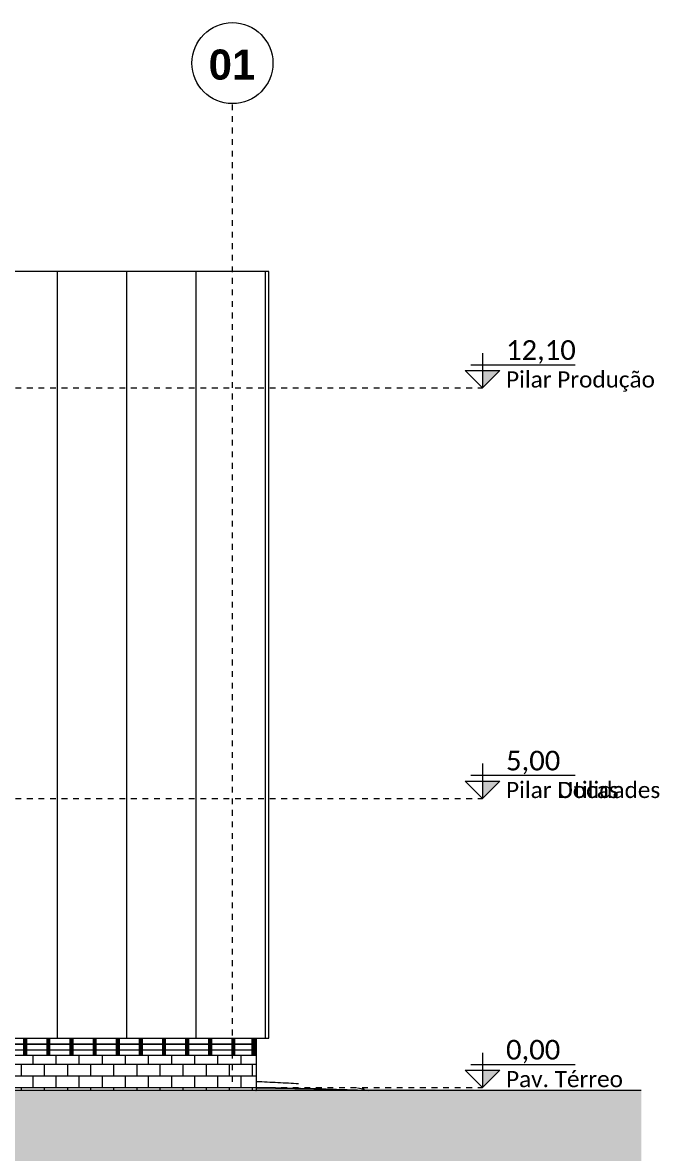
# Model space of a CAD drawing. Header units: metres. Extents: x -3 to 469, y -13 to 19.
# Drawn here: x 223.78 to 234.79, y -1.14 to 18.42 of the extents above; entities that cross this region are included whole.
import ezdxf

# ---------------------------------------------------------------- set-up
doc = ezdxf.new("R2010")
doc.units = ezdxf.units.M
doc.linetypes.add('Center', pattern=[0.03, 0.012, -0.006, 0.006, -0.006])
doc.linetypes.add('Grid Line', pattern=[0.022225, 0.0127, -0.003175, 0.003175, -0.003175])
for name, color, linetype, lineweight in [('A-DETL-2', 7, 'Continuous', 15), ('A-FLOR', 7, 'Continuous', 9), ('A-FLOR-LEVL', 7, 'Continuous', 5), ('A-GLAZ-CURT', 7, 'Continuous', 5), ('A-GLAZ-CWMG', 7, 'Continuous', 5), ('A-WALL', 7, 'Continuous', 9), ('I-WALL', 7, 'Continuous', 9), ('S-GRID-IDEN', 7, 'Continuous', 5), ('S-GRID-IDEN-1', 7, 'Continuous', 18)]:
    doc.layers.add(name, color=color, linetype=linetype, lineweight=lineweight)
for name, color, linetype, lineweight, true_color in [('A-FLOR-LEVL-1', 7, 'Continuous', 5, 0x232323), ('A-FLOR-LEVL-2', 7, 'Center', 5, 0x0080c0), ('A-FLOR-PATT-2', 7, 'Continuous', 20, 0xc0c0c0), ('A-FLOR-PATT-5', 7, 'Continuous', 20, 0xd8dad9), ('A-FLOR-PATT-6', 7, 'Continuous', 20, 0xb8c78b), ('A-FLOR-PATT-7', 7, 'Continuous', 20, 0xd3dcb8), ('A-GLAZ-CWMG-1', 7, 'Continuous', 5, 0xf2f2f2), ('A-WALL-PATT-2', 7, 'Continuous', 5, 0x5f5f5f), ('A-WALL-PATT-3', 7, 'Continuous', 5, 0x515151), ('S-GRID-1', 9, 'Grid Line', 5, 0x808080)]:
    doc.layers.add(name, color=color, linetype=linetype, lineweight=lineweight, true_color=true_color)
doc.styles.add('Arial_B', font='arialbd.ttf', dxfattribs={"height": 0.52})
doc.styles.add('Calibri', font='calibri.ttf', dxfattribs={"height": 0.34})
doc.styles.add('Calibri_1', font='calibri.ttf', dxfattribs={"height": 0.28})
pattern_1 = [(0, (221.55795, 0), (0, 0.2), []), (90, (221.55795, 0), (-0.2, 0.2), [0.2, -0.2])]

# ---------------------------------------------------------------- blocks, each defined once
blk = doc.blocks.new('System Panel - COMOVENTE-4761082-FACHADA 02')
at = {"layer": 'A-GLAZ-CURT'}
h = blk.add_hatch(dxfattribs=at)
h.set_pattern_fill('FP_32', color=256, style=0, pattern_type=2)
h.set_pattern_definition([(0, (0.378, 0.65), (0, 0.15), [])])
h.paths.add_polyline_path([(0.408, 0.55), (0.408, 0.75), (0.348, 0.75), (0.348, 0.55), (0.398, 0.55)])
for p, q in [((0.348, 0.55), (0.348, 0.75)), ((0.408, 0.75), (0.348, 0.75)), ((0.408, 0.75), (0.408, 0.55)), ((0.408, 0.55), (0.348, 0.55))]:
    blk.add_line(p, q, dxfattribs=at)
blk = doc.blocks.new('Rectangular Mullion - 70mm x 70mm aluminio-4481702-FACHADA 02')
at = {"layer": 'A-GLAZ-CWMG-1'}
blk.add_hatch(color=256, dxfattribs=at).paths.add_polyline_path([(0.398, 0.75), (0.413, 0.75), (0.413, 0.85), (0.343, 0.85), (0.343, 0.75), (0.345, 0.75)])
at = {"layer": 'A-GLAZ-CWMG'}
for p, q in [((0.343, 0.75), (0.343, 0.85)), ((0.413, 0.85), (0.413, 0.75)), ((0.413, 0.75), (0.343, 0.75))]:
    blk.add_line(p, q, dxfattribs=at)
blk = doc.blocks.new('System Panel - COMOVENTE-4478699-FACHADA 02')
at = {"layer": 'A-GLAZ-CURT'}
h = blk.add_hatch(dxfattribs=at)
h.set_pattern_fill('FP_33', color=256, style=0, pattern_type=2)
h.set_pattern_definition([(0, (0.1905, 0.65), (0, 0.15), [])])
h.paths.add_polyline_path([(0.038, 0.55), (0.343, 0.55), (0.343, 0.75), (0.038, 0.75), (0.038, 0.565)])
blk.add_line((0.343, 0.75), (0.038, 0.75), dxfattribs=at)
blk = doc.blocks.new('System Panel - COMOVENTE-V30-FACHADA 02')
at = {"layer": 'A-GLAZ-CURT'}
h = blk.add_hatch(dxfattribs=at)
h.set_pattern_fill('FP_34', color=256, style=0, pattern_type=2)
h.set_pattern_definition([(0, (-0.187, 0.65), (0, 0.15), [])])
h.paths.add_polyline_path([(-0.362, 0.55), (-0.012, 0.55), (-0.012, 0.75), (-0.362, 0.75), (-0.362, 0.623)])
blk.add_line((-0.012, 0.75), (-0.362, 0.75), dxfattribs=at)
blk = doc.blocks.new('Rectangular Mullion - 70mm x 70mm aluminio-4480076-FACHADA 02')
at = {"layer": 'A-GLAZ-CWMG-1'}
blk.add_hatch(color=256, dxfattribs=at).paths.add_polyline_path([(0.398, 0.75), (0.413, 0.75), (0.413, 0.85), (0.343, 0.85), (0.343, 0.75), (0.345, 0.75)])
at = {"layer": 'A-GLAZ-CWMG'}
for p, q in [((0.343, 0.75), (0.343, 0.85)), ((0.413, 0.75), (0.413, 0.85))]:
    blk.add_line(p, q, dxfattribs=at)
blk = doc.blocks.new('Rectangular Mullion - 80mm x 50mm aluminio-4464544-FACHADA 02')
at = {"layer": 'A-GLAZ-CWMG-1'}
blk.add_hatch(color=256, dxfattribs=at).paths.add_polyline_path([(0.038, 0.55), (0.038, 0.75), (-0.012, 0.75), (-0.012, 0.55), (0.032, 0.55)])
at = {"layer": 'A-GLAZ-CWMG'}
for p, q in [((-0.012, 0.75), (-0.012, 0.55)), ((0.038, 0.75), (0.038, 0.55)), ((0.038, 0.55), (-0.012, 0.55))]:
    blk.add_line(p, q, dxfattribs=at)
blk = doc.blocks.new('System Panel - COMOVENTE-V31-FACHADA 02')
at = {"layer": 'A-GLAZ-CURT'}
h = blk.add_hatch(dxfattribs=at)
h.set_pattern_fill('FP_36', color=256, style=0, pattern_type=2)
h.set_pattern_definition([(0, (0.1905, 0.85), (0, 0.15), [])])
h.paths.add_polyline_path([(0.189, 0.75), (0.343, 0.75), (0.343, 0.85), (0.038, 0.85), (0.038, 0.75), (0.085, 0.75)])
blk.add_line((0.038, 0.75), (0.343, 0.75), dxfattribs=at)
blk = doc.blocks.new('System Panel - COMOVENTE-V32-FACHADA 02')
at = {"layer": 'A-GLAZ-CURT'}
h = blk.add_hatch(dxfattribs=at)
h.set_pattern_fill('FP_37', color=256, style=0, pattern_type=2)
h.set_pattern_definition([(0, (-0.187, 0.85), (0, 0.15), [])])
h.paths.add_polyline_path([(-0.072, 0.75), (-0.012, 0.75), (-0.012, 0.85), (-0.362, 0.85), (-0.362, 0.75), (-0.124, 0.75)])
blk.add_line((-0.362, 0.75), (-0.012, 0.75), dxfattribs=at)
blk = doc.blocks.new('Rectangular Mullion - 70mm x 70mm aluminio-4480077-FACHADA 02')
at = {"layer": 'A-GLAZ-CWMG-1'}
blk.add_hatch(color=256, dxfattribs=at).paths.add_polyline_path([(0.398, 0.55), (0.413, 0.55), (0.413, 0.75), (0.343, 0.75), (0.343, 0.55)])
at = {"layer": 'A-GLAZ-CWMG'}
for p, q in [((0.343, 0.55), (0.343, 0.75)), ((0.413, 0.55), (0.413, 0.75)), ((0.413, 0.55), (0.343, 0.55))]:
    blk.add_line(p, q, dxfattribs=at)
blk = doc.blocks.new('Rectangular Mullion - 80mm x 50mm aluminio-4464545-FACHADA 02')
at = {"layer": 'A-GLAZ-CWMG-1'}
blk.add_hatch(color=256, dxfattribs=at).paths.add_polyline_path([(0.038, 0.75), (0.038, 0.85), (-0.012, 0.85), (-0.012, 0.75), (0.032, 0.75)])
at = {"layer": 'A-GLAZ-CWMG'}
for p, q in [((-0.012, 0.85), (-0.012, 0.75)), ((0.038, 0.85), (0.038, 0.75))]:
    blk.add_line(p, q, dxfattribs=at)
blk = doc.blocks.new('Nível - _COTA DE NÍVEL CORTE _Level Heads_-539426-FACHADA 02')
at = {"layer": 'A-FLOR-LEVL-1'}
blk.add_hatch(color=256, dxfattribs=at).paths.add_polyline_path([(4.327, 0.3), (4.627, 0.3), (4.327, 0)])
at = {"layer": 'A-FLOR-LEVL'}
for p, q in [((4.327, 0.6), (4.327, 0)), ((4.127, 0.4), (5.927, 0.4)), ((4.027, 0.3), (4.627, 0.3)), ((4.027, 0.3), (4.327, 0)), ((4.627, 0.3), (4.327, 0))]:
    blk.add_line(p, q, dxfattribs=at)
blk = doc.blocks.new('Eixo - CABEÇA DE EIXO - PRETO-498843-FACHADA 02')
at = {"layer": 'S-GRID-IDEN-1'}
blk.add_circle((0, 17.715), 0.7, dxfattribs=at)

msp = doc.modelspace()

# ---------------------------------------------------------------- hatches: boundary and pattern name
at = {"layer": 'A-FLOR-PATT-2'}
msp.add_hatch(color=256, dxfattribs=at).paths.add_polyline_path([(233.278, -0.05), (229.614, -0.018), (229.667, -0.028), (229.706, -0.041), (229.712, -0.045), (229.716, -0.049), (229.765, -0.05), (233.23, -0.05)])
at = {"layer": 'A-FLOR-PATT-5'}
for points in [[(227.821, -0.046), (228.821, -0.024), (227.821, -0.004), (227.821, -0.024)], [(228.821, -0.05), (228.821, -0.024), (227.821, -0.046), (227.821, -0.05), (228.808, -0.05)]]:
    msp.add_hatch(color=256, dxfattribs=at).paths.add_polyline_path(points)
at = {"layer": 'A-FLOR-PATT-6'}
h = msp.add_hatch(color=256, dxfattribs=at)
h.paths.add_polyline_path([(199.105, -3.99), (213.298, -2.101), (213.298, -1.1), (213.488, -1.1), (213.488, -0.18), (213.298, -0.18), (213.298, -0.14), (209.746, -0.14), (209.746, -0.15), (209.568, -0.15), (209.568, -0.05), (177.612, -0.05), (194.424, -3.132)])
h.paths.add_polyline_path([(213.698, -2.048), (214, -2.008), (213.698, -1.773)])
h.paths.add_polyline_path([(214.278, -1.971), (216.802, -1.635), (213.846, -1.635), (213.925, -1.696)])
h.paths.add_polyline_path([(218.028, -1.472), (228.713, -0.05), (223.083, -0.05), (223.083, -0.14), (221.76, -0.14), (221.76, -0.15), (221.582, -0.15), (221.582, -0.14), (218.028, -0.14), (218.028, -0.18), (217.838, -0.18), (217.838, -1.1), (218.028, -1.1), (218.028, -1.14)])
h.paths.add_polyline_path([(213.698, -1.435), (217.628, -1.435), (217.628, -1.1), (217.818, -1.1), (217.818, -0.8), (213.508, -0.8), (213.508, -1.1), (213.698, -1.1), (213.698, -1.417)])
h.paths.add_polyline_path([(214.453, -0.483), (217.818, -0.483), (217.818, -0.18), (217.628, -0.18), (217.628, -0.14), (213.698, -0.14), (213.698, -0.18), (213.508, -0.18), (213.508, -0.483), (213.618, -0.483)])
h.paths.add_polyline_path([(209.657, -0.12), (209.67, -0.117), (209.678, -0.111), (209.685, -0.101), (209.687, -0.093), (209.686, -0.082), (209.681, -0.072), (209.674, -0.065), (209.665, -0.061), (209.653, -0.06), (209.644, -0.063), (209.635, -0.07), (209.63, -0.077), (209.627, -0.087), (209.628, -0.099), (209.632, -0.107), (209.64, -0.114), (209.649, -0.119), (209.654, -0.12)])
h = msp.add_hatch(color=256, dxfattribs=at)
h.paths.add_polyline_path([(199.105, -3.99), (213.298, -3.906), (213.298, -2.101), (201.1, -3.724)])
h.paths.add_polyline_path([(213.698, -3.904), (214.489, -3.899), (215.46, -3.144), (214, -2.008), (213.698, -2.048)])
h.paths.add_polyline_path([(214.817, -3.897), (216.416, -3.888), (215.623, -3.27)])
h.paths.add_polyline_path([(216.74, -3.886), (217.628, -3.881), (217.628, -1.71), (215.785, -3.144)])
h.paths.add_polyline_path([(218.028, -3.878), (227.873, -3.82), (228.713, -0.05), (218.028, -1.472), (218.028, -1.696)])
h.paths.add_polyline_path([(215.623, -3.017), (217.399, -1.635), (216.802, -1.635), (214.278, -1.971), (214.453, -2.107)])
for points in [[(233.883, -4.03), (228.713, -0.05), (227.873, -3.82), (228.561, -3.839), (228.603, -3.822), (229.061, -3.821), (230.853, -3.881), (232.005, -3.925), (232.8, -3.961), (233.279, -3.986), (233.675, -4.012), (233.785, -4.021)], [(234.482, -1.602), (234.482, -0.05), (228.713, -0.05), (232.813, -1.153)], [(233.883, -4.03), (234.482, -3.993), (234.482, -1.602), (228.713, -0.05), (233.873, -4.023)]]:
    msp.add_hatch(color=256, dxfattribs=at).paths.add_polyline_path(points)
at = {"layer": 'A-FLOR-PATT-7'}
msp.add_hatch(color=256, dxfattribs=at).paths.add_polyline_path([(229.266, -0.05), (229.683, -0.048), (228.821, -0.024), (228.821, -0.05), (229.057, -0.05)])
at = {"layer": 'A-WALL-PATT-2'}
h = msp.add_hatch(dxfattribs=at)
h.set_pattern_fill('FP_29', color=256, style=0, pattern_type=2)
h.set_pattern_definition([(90, (147.581, 0), (-1.2, 7e-17), [])])
h.paths.add_polyline_path([(148.781, 0.85), (161.258, 0.85), (161.258, 4.9), (161.058, 4.9), (161.058, 7.55), (209.748, 7.55), (209.748, 5.67), (221.76, 5.668), (221.761, 5.55), (221.798, 5.55), (221.798, 3.16), (223.76, 3.16), (223.76, 3.15), (223.705, 3.15), (223.705, 2.97), (223.76, 2.97), (223.76, 2.96), (221.798, 2.96), (221.797, 2.91), (221.76, 2.909), (221.762, 2.642), (222.941, 2.64), (222.941, 2.02), (223.059, 2.02), (223.059, 1.11), (223.083, 1.11), (223.083, 0.85), (228.035, 0.85), (228.035, 14.113), (148.781, 14.113), (148.781, 0.855)])
h.paths.add_polyline_path([(221.582, 2.76), (221.582, 2.77), (221.558, 2.769), (221.558, 2.76), (221.573, 2.76)])
h.paths.add_polyline_path([(221.671, 2.79), (221.684, 2.793), (221.692, 2.799), (221.698, 2.807), (221.701, 2.817), (221.7, 2.828), (221.695, 2.837), (221.688, 2.844), (221.679, 2.849), (221.667, 2.85), (221.658, 2.847), (221.65, 2.841), (221.644, 2.833), (221.641, 2.823), (221.642, 2.812), (221.646, 2.803), (221.654, 2.796), (221.663, 2.791), (221.667, 2.79)])
h.paths.add_polyline_path([(209.558, 4.12), (209.566, 4.12), (209.566, 4.9), (209.558, 4.9), (209.558, 4.218)])
at = {"layer": 'A-WALL-PATT-3'}
h = msp.add_hatch(dxfattribs=at)
h.set_pattern_fill('FP_20', color=256, style=0, pattern_type=2)
h.set_pattern_definition(pattern_1)
h.paths.add_polyline_path([(226.136, -0.05), (227.631, -0.05), (227.631, 0.55), (223.083, 0.55), (223.083, -0.05), (224.467, -0.05)])
h = msp.add_hatch(dxfattribs=at)
h.set_pattern_fill('FP_20', color=256, style=0, pattern_type=2)
h.set_pattern_definition(pattern_1)
h.paths.add_polyline_path([(227.815, -0.05), (227.821, -0.05), (227.821, 0.55), (227.631, 0.55), (227.631, -0.05), (227.805, -0.05)])

# ---------------------------------------------------------------- linework, layer by layer
at = {"layer": 'A-DETL-2'}
for p, q in [((228.035, 14.113), (148.781, 14.113)), ((228.035, 0.85), (228.035, 14.113)), ((223.097, 0.85), (228.035, 0.85))]:
    msp.add_line(p, q, dxfattribs=at)
at = {"layer": 'A-FLOR'}
for p, q in [((228.848, -0.024), (227.821, 0)), ((234.482, -0.05), (213.298, -0.05)), ((227.821, -0.004), (228.821, -0.024)), ((228.821, -0.024), (228.821, -0.05)), ((228.821, -0.024), (229.758, -0.05)), ((229.758, -0.05), (228.848, -0.024))]:
    msp.add_line(p, q, dxfattribs=at)
msp.add_open_spline([(228.553, 0.062), (228.439, 0.069), (228.199, 0.081), (227.948, 0.094), (227.821, 0.1)], degree=3, dxfattribs=at)
msp.add_open_spline([(229.693, -0.035), (229.689, -0.034), (229.663, -0.026), (229.62, -0.019), (229.573, -0.013)], degree=3, knots=[-0.9, -0.9, -0.9, -0.9, -0.875, -0.75, -0.75, -0.75, -0.75], dxfattribs=at)
at = {"layer": 'A-FLOR-LEVL-2'}
for p, q in [((134.253, 12.1), (231.735, 12.1)), ((134.253, 5), (231.735, 5)), ((134.253, 5), (231.735, 5)), ((134.253, 0), (231.735, 0))]:
    msp.add_line(p, q, dxfattribs=at)
at = {"layer": 'A-WALL'}
for p, q in [((228.035, 14.113), (148.781, 14.113)), ((228.035, 0.85), (228.035, 14.113)), ((223.083, 0.85), (228.035, 0.85))]:
    msp.add_line(p, q, dxfattribs=at)
at = {"layer": 'I-WALL'}
for p, q in [((227.821, 0.55), (223.083, 0.55)), ((227.821, 0.55), (227.821, -0.05)), ((227.815, -0.05), (227.821, -0.05))]:
    msp.add_line(p, q, dxfattribs=at)
at = {"layer": 'S-GRID-1'}
msp.add_line((227.408, 0.1), (227.408, 17.015), dxfattribs=at)

# ---------------------------------------------------------------- block references
at = {"layer": 'A-FLOR-LEVL-1'}
for p in [(227.408, 12.1), (227.408, 5), (227.408, 5), (227.408, 0)]:
    msp.add_blockref('Nível - _COTA DE NÍVEL CORTE _Level Heads_-539426-FACHADA 02', p, dxfattribs=at)
at = {"layer": 'A-GLAZ-CURT'}
for name, p in [('System Panel - COMOVENTE-V32-FACHADA 02', (223.808, 0)), ('System Panel - COMOVENTE-V32-FACHADA 02', (224.208, 0)), ('System Panel - COMOVENTE-V32-FACHADA 02', (224.608, 0)), ('System Panel - COMOVENTE-V32-FACHADA 02', (225.008, 0)), ('System Panel - COMOVENTE-V32-FACHADA 02', (225.408, 0)), ('System Panel - COMOVENTE-V32-FACHADA 02', (225.808, 0)), ('System Panel - COMOVENTE-V32-FACHADA 02', (226.208, 0)), ('System Panel - COMOVENTE-V32-FACHADA 02', (226.608, 0)), ('System Panel - COMOVENTE-V32-FACHADA 02', (227.008, 0)), ('System Panel - COMOVENTE-V32-FACHADA 02', (227.408, 0)), ('System Panel - COMOVENTE-V31-FACHADA 02', (227.408, 0)), ('System Panel - COMOVENTE-V30-FACHADA 02', (223.808, 0)), ('System Panel - COMOVENTE-V30-FACHADA 02', (224.208, 0)), ('System Panel - COMOVENTE-V30-FACHADA 02', (224.608, 0)), ('System Panel - COMOVENTE-V30-FACHADA 02', (225.008, 0)), ('System Panel - COMOVENTE-V30-FACHADA 02', (225.408, 0)), ('System Panel - COMOVENTE-V30-FACHADA 02', (225.808, 0)), ('System Panel - COMOVENTE-V30-FACHADA 02', (226.208, 0)), ('System Panel - COMOVENTE-V30-FACHADA 02', (226.608, 0)), ('System Panel - COMOVENTE-V30-FACHADA 02', (227.008, 0)), ('System Panel - COMOVENTE-V30-FACHADA 02', (227.408, 0)), ('System Panel - COMOVENTE-4478699-FACHADA 02', (227.408, 0)), ('System Panel - COMOVENTE-4761082-FACHADA 02', (227.408, 0))]:
    msp.add_blockref(name, p, dxfattribs=at)
at = {"layer": 'A-GLAZ-CWMG'}
for name, p in [('Rectangular Mullion - 80mm x 50mm aluminio-4464545-FACHADA 02', (223.808, 0)), ('Rectangular Mullion - 80mm x 50mm aluminio-4464545-FACHADA 02', (224.208, 0)), ('Rectangular Mullion - 80mm x 50mm aluminio-4464545-FACHADA 02', (224.608, 0)), ('Rectangular Mullion - 80mm x 50mm aluminio-4464545-FACHADA 02', (225.008, 0)), ('Rectangular Mullion - 80mm x 50mm aluminio-4464545-FACHADA 02', (225.408, 0)), ('Rectangular Mullion - 80mm x 50mm aluminio-4464545-FACHADA 02', (225.808, 0)), ('Rectangular Mullion - 80mm x 50mm aluminio-4464545-FACHADA 02', (226.208, 0)), ('Rectangular Mullion - 80mm x 50mm aluminio-4464545-FACHADA 02', (226.608, 0)), ('Rectangular Mullion - 80mm x 50mm aluminio-4464545-FACHADA 02', (227.008, 0)), ('Rectangular Mullion - 80mm x 50mm aluminio-4464545-FACHADA 02', (227.408, 0)), ('Rectangular Mullion - 70mm x 70mm aluminio-4481702-FACHADA 02', (227.408, 0)), ('Rectangular Mullion - 70mm x 70mm aluminio-4480076-FACHADA 02', (227.408, 0)), ('Rectangular Mullion - 80mm x 50mm aluminio-4464544-FACHADA 02', (223.808, 0)), ('Rectangular Mullion - 80mm x 50mm aluminio-4464544-FACHADA 02', (224.208, 0)), ('Rectangular Mullion - 80mm x 50mm aluminio-4464544-FACHADA 02', (224.608, 0)), ('Rectangular Mullion - 80mm x 50mm aluminio-4464544-FACHADA 02', (225.008, 0)), ('Rectangular Mullion - 80mm x 50mm aluminio-4464544-FACHADA 02', (225.408, 0)), ('Rectangular Mullion - 80mm x 50mm aluminio-4464544-FACHADA 02', (225.808, 0)), ('Rectangular Mullion - 80mm x 50mm aluminio-4464544-FACHADA 02', (226.208, 0)), ('Rectangular Mullion - 80mm x 50mm aluminio-4464544-FACHADA 02', (226.608, 0)), ('Rectangular Mullion - 80mm x 50mm aluminio-4464544-FACHADA 02', (227.008, 0)), ('Rectangular Mullion - 80mm x 50mm aluminio-4464544-FACHADA 02', (227.408, 0)), ('Rectangular Mullion - 70mm x 70mm aluminio-4480077-FACHADA 02', (227.408, 0))]:
    msp.add_blockref(name, p, dxfattribs=at)
at = {"layer": 'S-GRID-IDEN-1'}
msp.add_blockref('Eixo - CABEÇA DE EIXO - PRETO-498843-FACHADA 02', (227.408, 0), dxfattribs=at)

# ---------------------------------------------------------------- texts
at = {"layer": 'A-FLOR-LEVL', "attachment_point": 1}
for s, insert, char_height, width, style in [('12,10', (232.142, 12.923), 0.34, 1.44304, 'Calibri'), ('Pilar Produção', (232.142, 12.385), 0.28, 3.28692, 'Calibri_1'), ('5,00', (232.142, 5.823), 0.34, 1.12236, 'Calibri'), ('5,00', (232.142, 5.823), 0.34, 1.12236, 'Calibri'), ('Pilar Utilidades', (232.142, 5.285), 0.28, 3.41519, 'Calibri_1'), ('Pilar Docas', (232.142, 5.285), 0.28, 2.5173, 'Calibri_1'), ('0,00', (232.142, 0.823), 0.34, 1.12236, 'Calibri'), ('Pav. Térreo', (232.142, 0.285), 0.28, 2.58143, 'Calibri_1')]:
    msp.add_mtext(s, dxfattribs=dict(at, insert=insert, char_height=char_height, width=width, style=style))
at = {"layer": 'S-GRID-IDEN', "insert": (226.996, 17.95), "char_height": 0.52, "width": 0.99409, "attachment_point": 1, "style": 'Arial_B'}
msp.add_mtext('01', dxfattribs=at)

doc.saveas('drawing.dxf')
